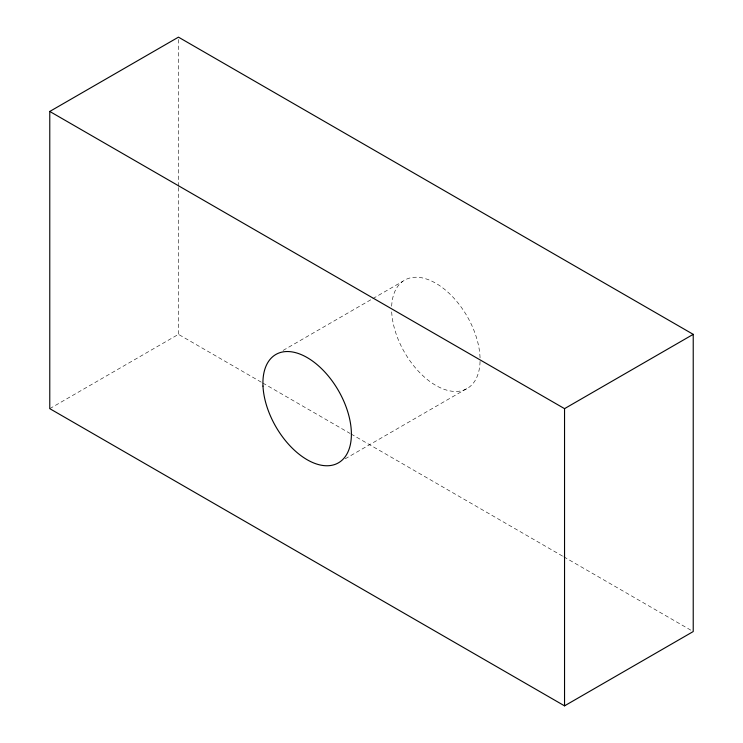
<?xml version="1.0" encoding="UTF-8"?>
<svg xmlns="http://www.w3.org/2000/svg" width="743" height="743" viewBox="0 0 743 743"><rect width="100%" height="100%" fill="white"/><g stroke="black" fill="none" stroke-linecap="round" stroke-linejoin="round"><path stroke-width="0.56" stroke-dasharray="3.71 2.79" d="M49.772 408.65L178.459 334.35L261.75 382.441M283.102 350.417L371.89 299.15M372.893 298.575L402.817 281.3M345.17 458.821L468.87 387.4M262.753 383.016L350.055 433.42M351.058 433.996L562.785 556.238M563.788 556.813L691.222 630.389M178.459 39.463L178.459 186.326M178.459 187.487L178.459 334.35M480.062 361.386A62.561 36.119 60 0 1 436.466 385.784A62.561 36.119 60 0 1 391.682 311.791M391.663 306.218A62.561 36.119 60 0 1 437.153 284.049A62.561 36.119 60 0 1 480.08 360.281"/><path stroke-width="1.11" d="M49.772 111.45L178.459 37.15L693.228 334.35L693.228 631.55L564.541 705.85L49.772 408.65L49.772 111.45L564.541 408.65L693.228 334.35M564.541 408.65L564.541 705.85M262.985 386.091A62.561 36.119 60 0 0 331.443 465.369A62.561 36.119 60 0 0 327.031 374.491A62.561 36.119 60 0 0 262.985 386.091"/></g></svg>
